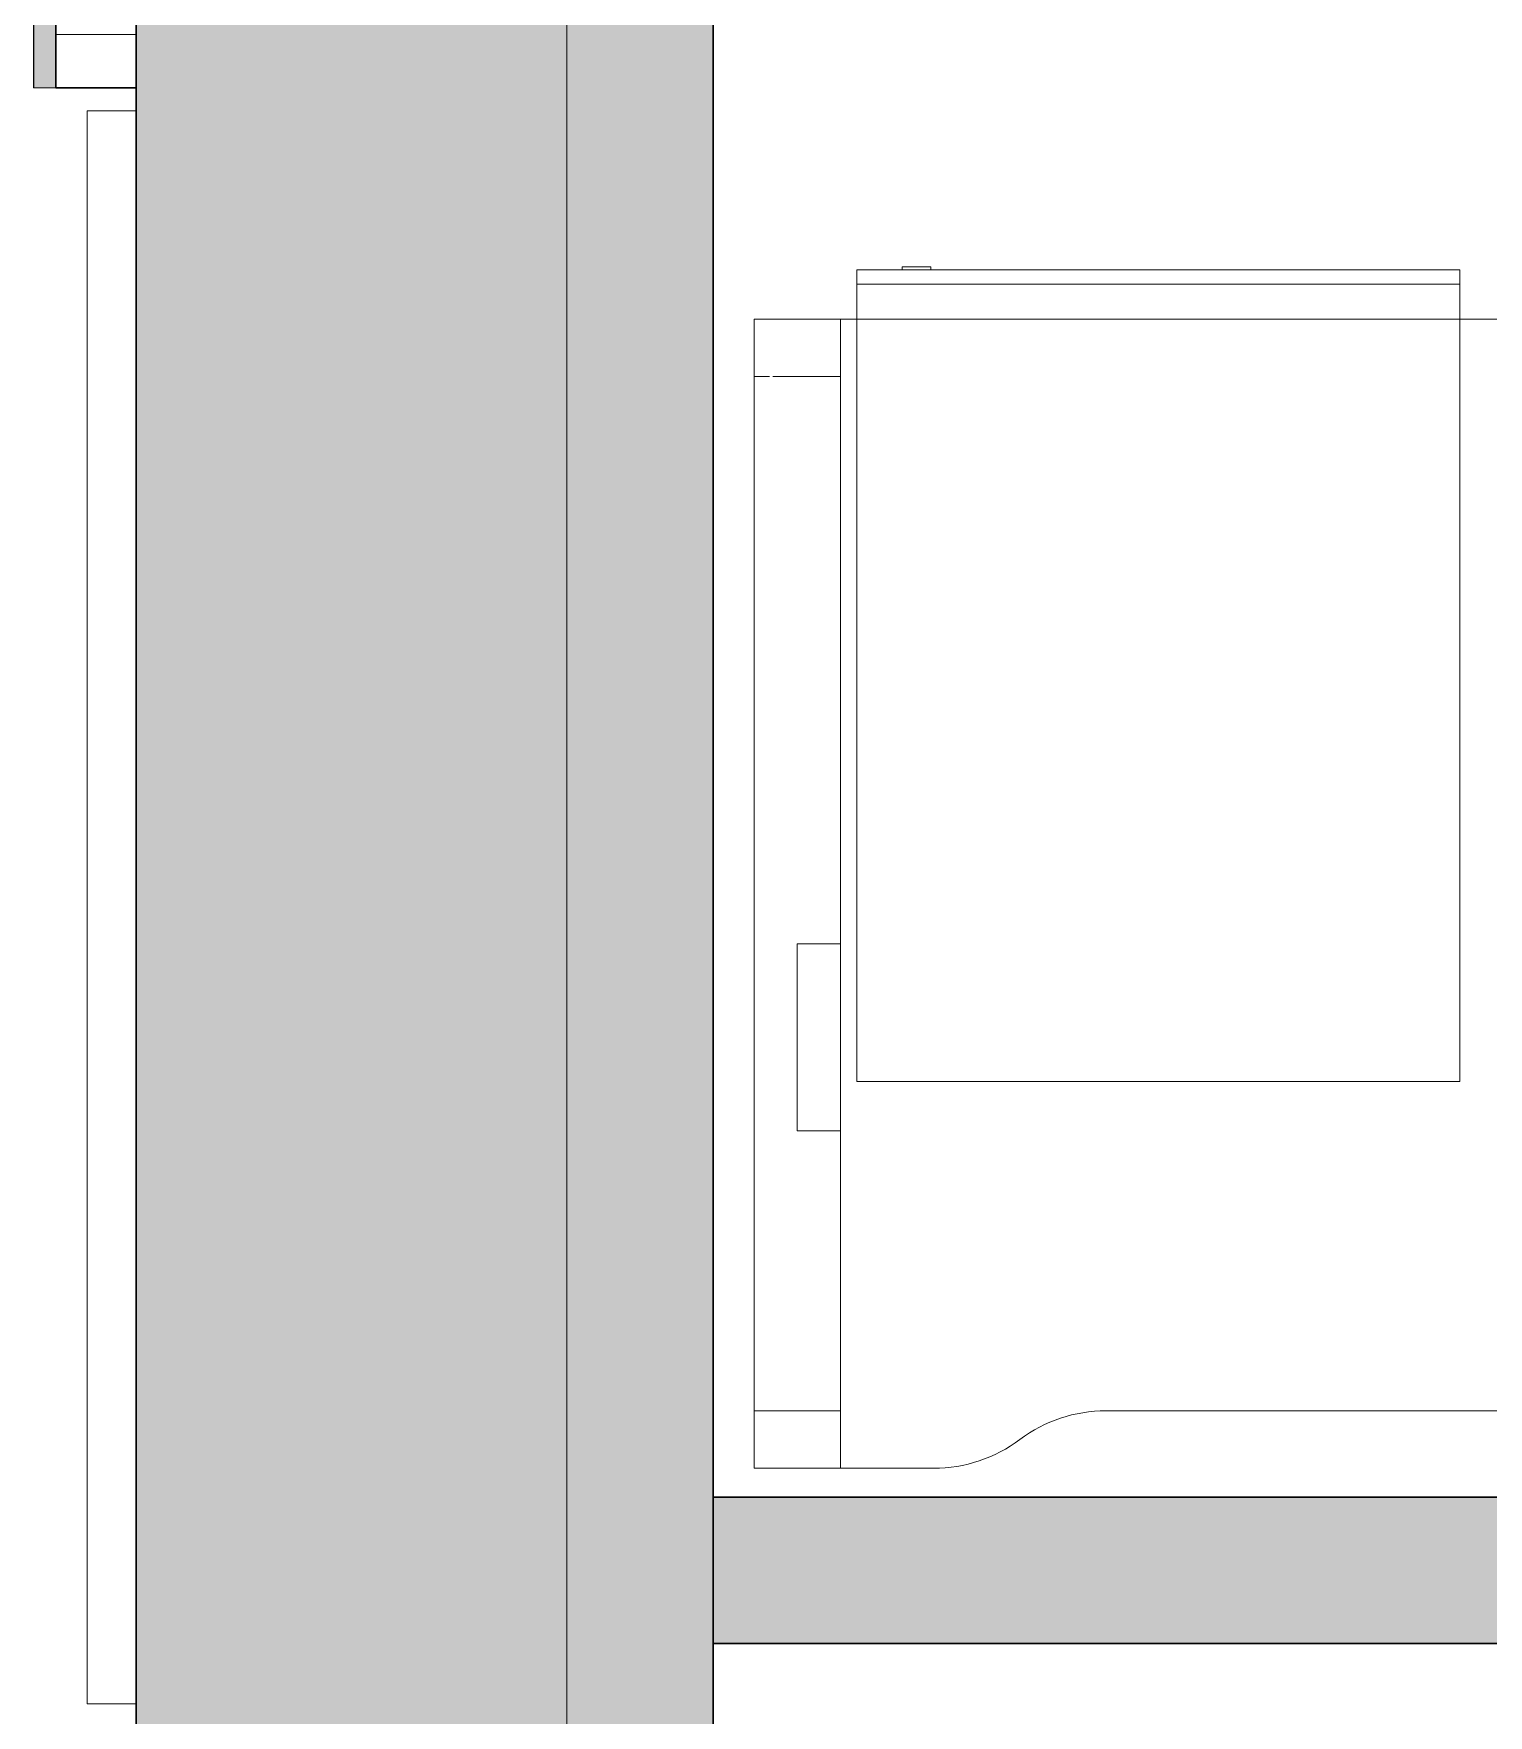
# Model space of a CAD drawing. Header units: millimetres. Extents: x 155927 to 326028, y -36033 to 97293.
# Drawn here: x 156389 to 157403, y 15058 to 16228 of the extents above; entities that cross this region are included whole.
import ezdxf

# ---------------------------------------------------------------- set-up
doc = ezdxf.new("R2010")
doc.units = ezdxf.units.MM
doc.header["$MEASUREMENT"] = 0
for name, color, linetype, lineweight in [('A-GLAZ', 7, 'CONTINUOUS', 9), ('A-GLAZ-CURT', 7, 'CONTINUOUS', 9), ('A-WALL', 7, 'CONTINUOUS', 9), ('A-WALL-PATT', 7, 'CONTINUOUS', 9), ('I-FURN', 8, 'CONTINUOUS', 9), ('I-WALL', 7, 'CONTINUOUS', 9)]:
    doc.layers.add(name, color=color, linetype=linetype, lineweight=lineweight)

msp = doc.modelspace()

# ---------------------------------------------------------------- hatches: boundary and pattern name
at = {"layer": 'A-GLAZ'}
h = msp.add_hatch(color=256, dxfattribs=at)
h.paths.add_polyline_path([(156389.5, 16190.6), (156404.8, 16190.6), (156404.8, 16290.6), (156691.5, 16290.6), (156691.5, 16294.9), (156686.8, 16294.9), (156686.8, 17486.3), (156691.5, 17486.3), (156691.5, 17490.6), (156686.8, 17490.6), (156686.8, 18843.6), (156389.5, 18843.6), (156389.5, 16290.6)], flags=0)
h.paths.add_polyline_path([(156389.5, 18943.6), (156691.5, 18943.6), (156691.5, 18947.9), (156686.8, 18947.9), (156686.8, 20139.3), (156691.5, 20139.3), (156691.5, 20143.6), (156686.8, 20143.6), (156686.8, 21496.6), (156389.5, 21496.6), (156389.5, 18947.9)], flags=0)
h.paths.add_polyline_path([(156389.5, 21596.6), (156691.5, 21596.6), (156691.5, 21600.9), (156686.8, 21600.9), (156686.8, 22792.3), (156691.5, 22792.3), (156691.5, 22796.6), (156686.8, 22796.6), (156686.8, 24149.6), (156389.5, 24149.6), (156389.5, 21600.9)], flags=0)
h.paths.add_polyline_path([(156389.5, 24249.6), (156691.5, 24249.6), (156691.5, 24253.9), (156686.8, 24253.9), (156686.8, 25445.3), (156691.5, 25445.3), (156691.5, 25449.6), (156404.8, 25449.6), (156404.8, 25549.6), (156389.5, 25549.6), (156389.5, 24253.9)], flags=0)
h = msp.add_hatch(color=256, dxfattribs=at)
h.paths.add_polyline_path([(156389.4, 16190.6), (156389.5, 16190.6), (156389.4, 16376.6)], flags=0)
h.paths.add_polyline_path([(156389.4, 18943.6), (156389.5, 18943.6), (156389.4, 19054.5)], flags=0)
h.paths.add_polyline_path([(156389.4, 21596.6), (156389.5, 21596.6), (156389.4, 21732.4)], flags=0)
h.paths.add_polyline_path([(156389.4, 24249.6), (156389.5, 24249.6), (156389.4, 24410.4)], flags=0)
at = {"layer": 'A-WALL-PATT'}
h = msp.add_hatch(color=256, dxfattribs=at)
h.paths.add_polyline_path([(156760.8, 9267.6), (156760.8, 13645.6), (156460.8, 13645.6), (156460.8, 9267.6)], flags=0)
h.paths.add_polyline_path([(156760.8, 14969.6), (156760.8, 16290.6), (156460.8, 16290.6), (156460.8, 14969.6), (156756.4, 14969.6)], flags=0)
h.paths.add_polyline_path([(156760.8, 25449.6), (156760.8, 26790.6), (156460.8, 26790.6), (156460.8, 25449.6)], flags=0)
h.paths.add_polyline_path([(156760.8, 28449.6), (156760.8, 34497.6), (156460.8, 34497.6), (156460.8, 28449.6)], flags=0)
h = msp.add_hatch(color=256, dxfattribs=at)
h.paths.add_polyline_path([(156862.8, 9267.6), (156862.8, 13665.6), (156812, 13665.6), (156811.8, 13645.6), (156760.8, 13645.6), (156760.8, 9267.6)], flags=0)
h.paths.add_polyline_path([(156812, 14949.6), (156862.8, 14949.6), (156862.8, 16290.6), (156760.8, 16290.6), (156760.8, 14969.6), (156811.8, 14969.6)], flags=0)
h.paths.add_polyline_path([(156760.8, 25449.6), (156862.8, 25449.6), (156862.8, 26532.6), (156760.8, 26532.6), (156760.8, 26195.7)], flags=0)
msp.add_hatch(color=256, dxfattribs=at).paths.add_polyline_path([(161250.8, 15107.6), (161250.8, 15209.6), (156862.8, 15209.6), (156862.8, 15107.6), (159906.5, 15107.6)], flags=0)

# ---------------------------------------------------------------- linework, layer by layer
at = {"layer": 'A-GLAZ'}
for p, q in [((156389.4, 18843.6), (156389.4, 16190.6)), ((156389.5, 18843.6), (156389.5, 16190.6)), ((156389.5, 16190.6), (156389.4, 16190.6)), ((156404.8, 16190.6), (156389.5, 16190.6))]:
    msp.add_line(p, q, dxfattribs=at)
at = {"layer": 'A-GLAZ', "lineweight": 30}
for p, q in [((156404.8, 16290.6), (156404.8, 16190.6)), ((156404.8, 16190.6), (156460.8, 16190.6))]:
    msp.add_line(p, q, dxfattribs=at)
at = {"layer": 'A-GLAZ', "linetype": 'Continuous'}
msp.add_line((156404.8, 16227.6), (156460.8, 16227.6), dxfattribs=at)
at = {"layer": 'A-GLAZ-CURT', "lineweight": 20}
for p, q in [((156426.8, 16174.6), (156426.8, 15065.6)), ((156460.8, 16174.6), (156426.8, 16174.6)), ((156460.8, 15065.6), (156460.8, 16174.6)), ((156426.8, 15065.6), (156460.8, 15065.6))]:
    msp.add_line(p, q, dxfattribs=at)
at = {"layer": 'A-WALL', "lineweight": 30}
msp.add_line((156460.8, 16290.6), (156460.8, 15049.6), dxfattribs=at)
at = {"layer": 'A-WALL'}
msp.add_line((156760.8, 14969.6), (156760.8, 16290.6), dxfattribs=at)
at = {"layer": 'I-FURN'}
for p, q in [((157382.8, 16063.9), (156962.8, 16063.9)), ((156962.8, 16063.9), (156962.8, 16053.9)), ((156994.4, 16065.9), (156994.4, 16063.9)), ((157014.4, 16065.9), (156994.4, 16065.9)), ((156994.4, 16065.9), (157014.4, 16065.9)), ((157014.4, 16063.9), (157014.4, 16065.9)), ((157382.8, 16053.9), (157382.8, 16063.9)), ((156962.8, 16053.9), (157382.8, 16053.9)), ((157382.8, 16053.9), (156962.8, 16053.9)), ((156962.8, 16053.9), (156962.8, 16029.6)), ((157382.8, 16029.6), (157382.8, 16053.9)), ((156891.3, 15229.6), (156891.3, 16029.6)), ((156891.3, 16029.6), (156891.3, 15989.6)), ((156891.3, 16029.6), (156951.3, 16029.6)), ((156951.3, 16029.6), (156891.3, 16029.6)), ((158491.3, 16029.6), (156891.3, 16029.6)), ((156891.3, 16029.6), (156891.3, 15229.6)), ((156891.3, 15229.6), (156891.3, 16029.6)), ((156891.3, 16029.6), (158491.3, 16029.6)), ((156951.3, 16029.6), (156951.3, 15594.6)), ((156951.3, 15989.6), (156951.3, 16029.6)), ((156962.8, 16029.6), (156962.8, 15498.9)), ((157382.8, 15498.9), (157382.8, 16029.6)), ((156891.3, 15989.6), (156891.3, 15269.6)), ((156901.9, 15989.6), (156891.3, 15989.6)), ((156901.9, 15989.6), (156891.3, 15989.6)), ((156951.3, 15989.6), (156904.2, 15989.6)), ((156951.3, 15989.6), (156904.2, 15989.6)), ((156951.3, 15269.6), (156951.3, 15989.6)), ((156921.3, 15464.6), (156921.3, 15594.6)), ((156921.3, 15594.6), (156951.3, 15594.6)), ((156921.3, 15594.6), (156921.3, 15464.6)), ((156951.3, 15594.6), (156921.3, 15594.6)), ((156951.3, 15594.6), (156951.3, 15464.6)), ((156962.8, 15498.9), (157382.8, 15498.9)), ((156951.3, 15464.6), (156921.3, 15464.6)), ((156951.3, 15464.6), (156921.3, 15464.6)), ((156951.3, 15464.6), (156951.3, 15229.6)), ((156891.3, 15269.6), (156891.3, 15229.6)), ((156951.3, 15269.6), (156891.3, 15269.6)), ((156951.3, 15269.6), (156891.3, 15269.6)), ((156951.3, 15229.6), (156951.3, 15269.6)), ((157136.3, 15269.6), (157968.6, 15269.6)), ((157968.6, 15269.6), (157136.3, 15269.6)), ((156951.3, 15229.6), (156891.3, 15229.6)), ((156951.3, 15229.6), (156891.3, 15229.6)), ((156891.3, 15229.6), (157016.3, 15229.6)), ((157016.3, 15229.6), (156891.3, 15229.6))]:
    msp.add_line(p, q, dxfattribs=at)
for centre, start, end in [((157136.3, 15169.6), 90, 126.8699), ((157136.3, 15169.6), 90, 126.8699), ((157016.3, 15329.6), 270, 306.8699), ((157016.3, 15329.6), 270, 306.8699)]:
    msp.add_arc(centre, 100, start, end, dxfattribs=at)
at = {"layer": 'I-WALL'}
msp.add_line((156760.8, 16290.6), (156760.8, 14969.6), dxfattribs=at)
at = {"layer": 'I-WALL', "lineweight": 30}
for p, q in [((156862.8, 14949.6), (156862.8, 16290.6)), ((160743.6, 15209.6), (156862.8, 15209.6)), ((156862.8, 15209.6), (156862.8, 15107.6)), ((156862.8, 15107.6), (161250.8, 15107.6))]:
    msp.add_line(p, q, dxfattribs=at)

doc.saveas('drawing.dxf')
